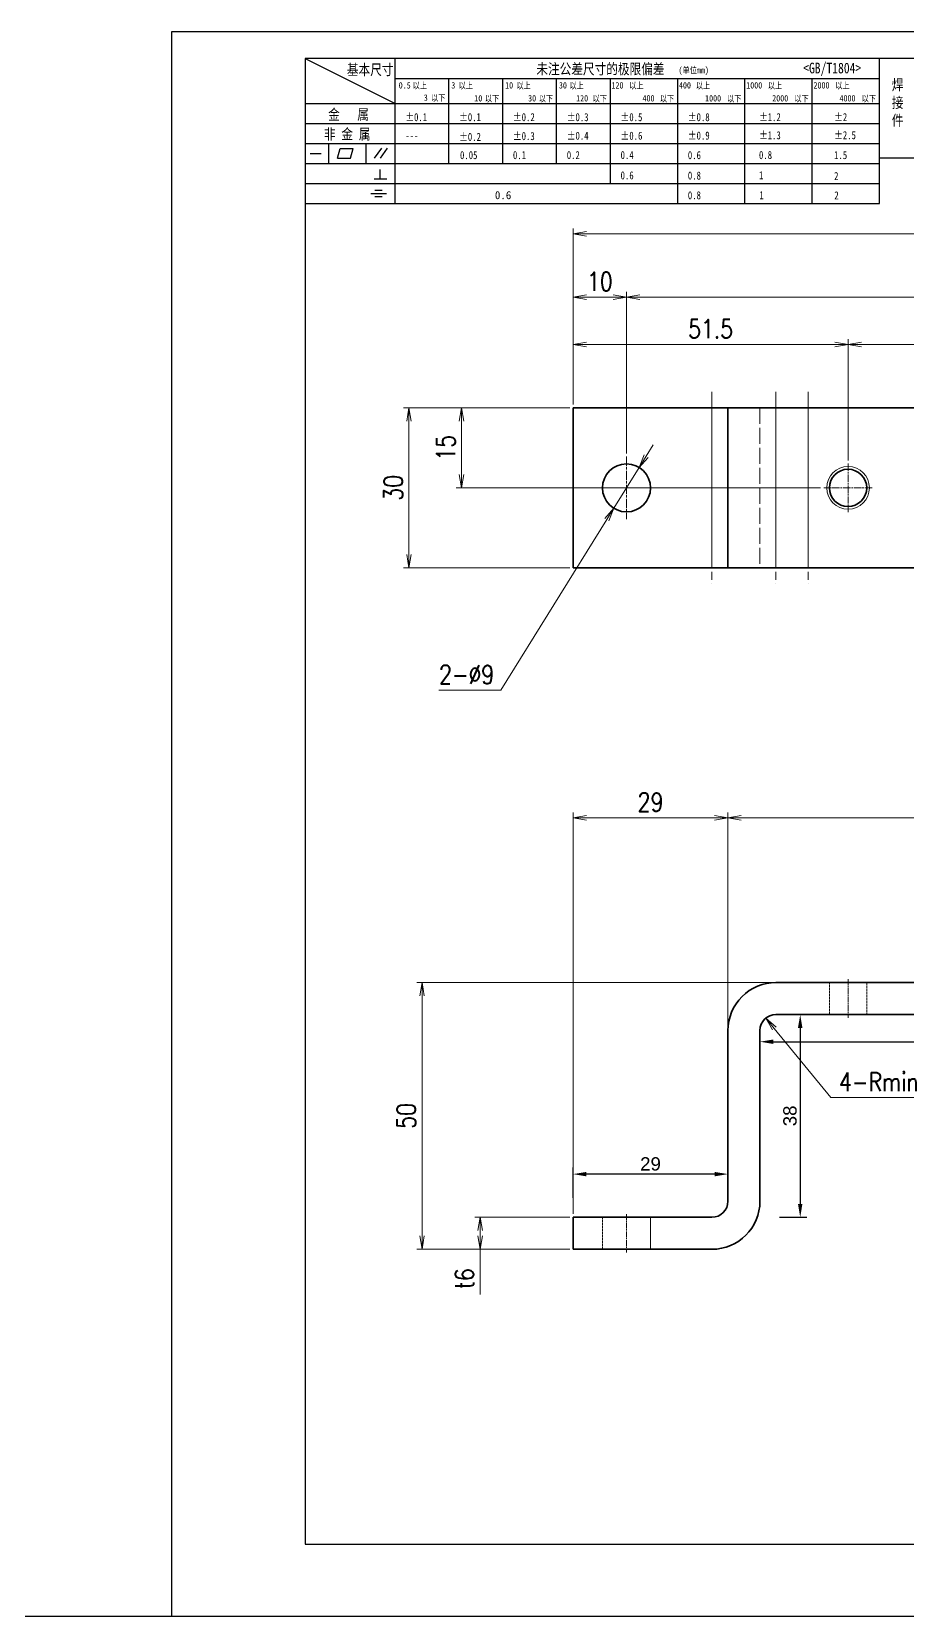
# Model space of a CAD drawing. Header units: millimetres. Extents: x 1201 to 11615, y -7347 to 2683.
# Drawn here: x 2304.4 to 2468.4, y 1515.7 to 1812.7 of the extents above; entities that cross this region are included whole.
import ezdxf

# ---------------------------------------------------------------- set-up
doc = ezdxf.new("R2010")
doc.units = ezdxf.units.MM
doc.linetypes.add('AM_ISO02W050x2', pattern=[3.75, 3, -0.75])
doc.linetypes.add('AM_ISO08W050x2', pattern=[9, 6, -0.75, 1.5, -0.75])
for name, color, linetype, lineweight in [('CENTER', 2, 'AM_ISO08W050x2', 15), ('DIM', 3, 'Continuous', 20), ('HIDDEN', 1, 'AM_ISO02W050x2', 18), ('图框', 7, 'Continuous', 15)]:
    doc.layers.add(name, color=color, linetype=linetype, lineweight=lineweight)
doc.layers.add('图\\M+19E79\\M+195B6\\M+18E9A', color=7, linetype='Continuous')
doc.styles.add('DIM', font='romans.shx', dxfattribs={"width": 0.8, "bigfont": 'bigfont.shx'})
doc.styles.get("Standard").update_dxf_attribs({"font": 'arial.ttf'})
doc.styles.add('国标', font='simfang.ttf', dxfattribs={"width": 0.8})
doc.dimstyles.new('ISO-25', dxfattribs={"dimtxt": 2.5, "dimasz": 2.5, "dimexe": 1.25, "dimexo": 0.625, "dimtad": 1, "dimtxsty": 'Standard', "dimcen": 2.5, "dimadec": 0, "dimazin": 0, "dimtfac": 1, "dimtmove": 0, "dimatfit": 3, "dimfxl": 0, "dimarcsym": 0})
doc.dimstyles.new('YH 1-1$0', dxfattribs={"dimtxt": 3.5, "dimasz": 2.5, "dimexe": 1, "dimexo": 0.625, "dimgap": 1.2, "dimtad": 1, "dimzin": 9, "dimdsep": 46, "dimtxsty": 'DIM', "dimblk": 'OPEN', "dimcen": 0, "dimclrd": 8, "dimclre": 8, "dimclrt": 2, "dimazin": 2, "dimtfac": 0.5, "dimtmove": 0, "dimatfit": 3, "dimldrblk": 'OPEN', "dimfxl": 0, "dimtolj": 1, "dimlwd": 13, "dimlwe": 13, "dimarcsym": 0})
doc.dimstyles.new('YH 1-1$3', dxfattribs={"dimtxt": 3.5, "dimasz": 2.5, "dimexe": 1, "dimexo": 0.625, "dimgap": 1.2, "dimtad": 1, "dimtoh": 1, "dimzin": 9, "dimdsep": 46, "dimtxsty": 'DIM', "dimblk": 'OPEN', "dimcen": 0, "dimclrd": 8, "dimclre": 8, "dimclrt": 2, "dimazin": 2, "dimtfac": 0.5, "dimtmove": 0, "dimatfit": 3, "dimldrblk": 'OPEN', "dimfxl": 0, "dimtolj": 1, "dimlwd": 13, "dimlwe": 13, "dimarcsym": 0})
doc.dimstyles.new('YH 1-1$4', dxfattribs={"dimtxt": 3.5, "dimasz": 2.5, "dimexe": 1, "dimexo": 0.625, "dimgap": 1.2, "dimtad": 1, "dimtoh": 1, "dimzin": 9, "dimdsep": 46, "dimtxsty": 'DIM', "dimblk": 'OPEN', "dimcen": 0, "dimclrd": 8, "dimclre": 8, "dimclrt": 2, "dimazin": 2, "dimtfac": 0.5, "dimtmove": 0, "dimatfit": 3, "dimldrblk": 'OPEN', "dimfxl": 0, "dimtolj": 1, "dimlwd": 13, "dimlwe": 13, "dimarcsym": 0})

# ---------------------------------------------------------------- blocks, each defined once
blk = doc.blocks.new('GZDEH零件A3图框V01版')
at = {"layer": 'Defpoints', "linetype": 'Continuous'}
for p, q in [((2857.49, -1549.46), (2857.49, -1846.46)), ((3277.49, -1549.46), (2857.49, -1549.46)), ((2857.49, -1846.46), (3277.49, -1846.46))]:
    blk.add_line(p, q, dxfattribs=at)
at = {"layer": '图\\M+19E79\\M+195B6\\M+18E9A', "linetype": 'Continuous', "lineweight": 30}
for p, q in [((2882.49, -1554.46), (2882.49, -1832.96)), ((3272.49, -1554.46), (2882.49, -1554.46)), ((2882.49, -1832.96), (3272.49, -1832.96))]:
    blk.add_line(p, q, dxfattribs=at)
at = {"layer": '图\\M+19E79\\M+195B6\\M+18E9A', "color": 9}
for p, q in [((2882.49, -1554.46), (2899.37, -1562.92)), ((2899.37, -1581.67), (2899.37, -1554.46)), ((2990.09, -1581.67), (2990.09, -1554.46)), ((2899.37, -1558.24), (2990.09, -1558.24)), ((2909.45, -1574.17), (2909.45, -1558.24)), ((2919.53, -1574.17), (2919.53, -1558.24)), ((2929.61, -1574.17), (2929.61, -1558.24)), ((2939.69, -1577.92), (2939.69, -1558.24)), ((2952.29, -1581.67), (2952.29, -1558.24)), ((2964.89, -1581.67), (2964.89, -1558.24)), ((2977.49, -1581.67), (2977.49, -1558.24)), ((2882.49, -1562.92), (2990.09, -1562.92)), ((2882.49, -1566.67), (2990.09, -1566.67)), ((2882.49, -1570.42), (2990.09, -1570.42)), ((2886.92, -1574.12), (2886.92, -1570.42)), ((2893.91, -1574.12), (2893.91, -1570.42)), ((2883.43, -1572.27), (2885.49, -1572.27)), ((2888.59, -1573.16), (2889.07, -1571.37)), ((2888.59, -1573.16), (2891, -1573.16)), ((2889.07, -1571.37), (2891.48, -1571.37)), ((2891, -1573.16), (2891.48, -1571.37)), ((2895.52, -1573.16), (2896.85, -1571.3)), ((2896.6, -1573.16), (2897.94, -1571.3)), ((2990.09, -1573.08), (3113.09, -1573.08)), ((2882.49, -1574.17), (2990.09, -1574.17)), ((2895.42, -1577.05), (2897.81, -1577.05)), ((2896.58, -1577.05), (2896.58, -1575.28)), ((2882.49, -1577.92), (2990.09, -1577.92)), ((2894.79, -1579.77), (2897.77, -1579.77)), ((2895.57, -1579.17), (2896.92, -1579.17)), ((2882.49, -1581.67), (2990.09, -1581.67)), ((2895.57, -1580.37), (2896.93, -1580.37))]:
    blk.add_line(p, q, dxfattribs=at)
at = {"layer": '图\\M+19E79\\M+195B6\\M+18E9A', "color": 9, "style": '国标', "width": 0.8}
for s, height, p in [('基本尺寸', 2, (2890.33, -1557.58)), ('未注公差尺寸的极限偏差', 2, (2925.81, -1557.44)), ('<GB/T1804>', 2, (2975.78, -1557.27)), ('30', 1.2, (2930.04, -1560.11)), ('金   属', 2, (2886.82, -1565.98)), ('±0.1', 1.5, (2901.27, -1566.23)), ('±0.1', 1.5, (2911.35, -1566.23)), ('±0.2', 1.5, (2921.43, -1566.23)), ('±0.3', 1.5, (2931.51, -1566.23)), ('±0.5', 1.5, (2941.59, -1566.23)), ('±0.8', 1.5, (2954.19, -1566.23)), ('±1.2', 1.5, (2967.51, -1566.23)), ('±2', 1.5, (2981.58, -1566.23)), ('非 金 属', 2, (2886.02, -1569.65)), ('±0.3', 1.5, (2921.43, -1569.77)), ('±0.4', 1.5, (2931.51, -1569.71)), ('±0.6', 1.5, (2941.59, -1569.71)), ('±0.9', 1.5, (2954.19, -1569.68)), ('±1.3', 1.5, (2967.51, -1569.62)), ('±2.5', 1.5, (2981.58, -1569.61)), ('---', 1.5, (2901.27, -1569.65)), ('±0.2', 1.5, (2911.35, -1569.92)), ('0.1', 1.5, (2921.43, -1573.34)), ('0.2', 1.5, (2931.51, -1573.33)), ('0.4', 1.5, (2941.59, -1573.33)), ('0.6', 1.5, (2954.19, -1573.35)), ('0.8', 1.5, (2967.51, -1573.33)), ('1.5', 1.5, (2981.58, -1573.34)), ('0.6', 1.5, (2941.59, -1577.14)), ('0.8', 1.5, (2954.19, -1577.17)), ('1', 1.5, (2967.51, -1577.12)), ('2', 1.5, (2981.58, -1577.26)), ('0.8', 1.5, (2954.19, -1580.87)), ('1', 1.5, (2967.59, -1580.86)), ('2', 1.5, (2981.62, -1580.89))]:
    blk.add_text(s, height=height, dxfattribs=at).set_placement(p)
at = {"layer": '图\\M+19E79\\M+195B6\\M+18E9A', "color": 9, "lineweight": 15, "style": '国标', "width": 0.8}
for s, p in [('(单位mm)', (2952.44, -1557.27)), ('0.5', (2900.03, -1560.11)), ('以上', (2902.64, -1560.16)), ('3', (2909.88, -1560.11)), ('以上', (2911.25, -1560.16)), ('10', (2919.96, -1560.11)), ('以上', (2922.09, -1560.16)), ('以上', (2932.02, -1560.16)), ('120', (2939.88, -1560.11)), ('以上', (2943.21, -1560.16)), ('400', (2952.52, -1560.11)), ('以上', (2955.68, -1560.16)), ('1000', (2965.12, -1560.11)), ('以上', (2969.16, -1560.16)), ('2000', (2977.72, -1560.11)), ('以上', (2981.8, -1560.16)), ('3', (2904.73, -1562.41)), ('以下', (2906.1, -1562.46)), ('10', (2914.19, -1562.54)), ('以下', (2916.18, -1562.59)), ('30', (2924.27, -1562.54)), ('以下', (2926.26, -1562.59)), ('120', (2933.26, -1562.54)), ('以下', (2936.34, -1562.59)), ('400', (2945.7, -1562.54)), ('以下', (2948.94, -1562.59)), ('1000', (2957.41, -1562.54)), ('以下', (2961.54, -1562.59)), ('2000', (2969.99, -1562.54)), ('以下', (2974.14, -1562.59)), ('4000', (2982.59, -1562.54)), ('以下', (2986.74, -1562.59))]:
    blk.add_text(s, height=1.2, dxfattribs=at).set_placement(p)
at = {"layer": '图\\M+19E79\\M+195B6\\M+18E9A', "color": 9, "lineweight": 13, "style": '国标'}
blk.add_text('0.6', height=1.5, dxfattribs=at).set_placement((2918.05, -1580.85))
at = {"layer": '图\\M+19E79\\M+195B6\\M+18E9A', "color": 9, "insert": (2992.39, -1558.41), "char_height": 2, "width": 3.1877, "attachment_point": 1, "style": '国标'}
blk.add_mtext('焊\\P接\\P件', dxfattribs=at)
at = {"layer": '图\\M+19E79\\M+195B6\\M+18E9A', "color": 9, "insert": (2911.51, -1573.37), "char_height": 1.5, "attachment_point": 7, "style": '国标'}
blk.add_mtext_dynamic_manual_height_columns('0.05', width=5.1982, gutter_width=12.5, heights=[0], dxfattribs=at)
blk = doc.blocks.new('_Open')
at = {"color": 0, "linetype": 'ByBlock', "lineweight": -2}
for p, q in [((-1, 0.17), (0, 0)), ((-1, -0.17), (0, 0)), ((0, 0), (-1, 0))]:
    blk.add_line(p, q, dxfattribs=at)
blk = doc.blocks.new('*D33')
at = {"layer": 'Defpoints', "color": 0, "ltscale": 2, "transparency": 16777216}
for p in [(2443.79, 1634.44), (2377.5, 1584.44), (2405.79, 1584.44)]:
    blk.add_point(p, dxfattribs=at)
at = {"layer": 'DIM', "color": 8, "lineweight": 13, "ltscale": 2, "transparency": 16777216}
for p, q in [((2443.17, 1634.44), (2376.5, 1634.44)), ((2377.5, 1631.94), (2377.5, 1586.94)), ((2405.17, 1584.44), (2376.5, 1584.44))]:
    blk.add_line(p, q, dxfattribs=at)
at = {"layer": 'DIM', "color": 8, "lineweight": 13, "ltscale": 2, "transparency": 16777216, "xscale": 2.5, "yscale": 2.5, "zscale": 2.5}
for p, rotation in [((2377.5, 1634.44), 90), ((2377.5, 1584.44), 270)]:
    blk.add_blockref('_Open', p, dxfattribs=dict(at, rotation=rotation))
at = {"layer": 'DIM', "color": 2, "ltscale": 2, "transparency": 16777216, "insert": (2374.55, 1609.44), "char_height": 3.5, "attachment_point": 5, "rotation": 90, "style": 'DIM'}
blk.add_mtext('\\A1;50', dxfattribs=at)
blk = doc.blocks.new('*D34')
at = {"layer": 'Defpoints', "color": 0, "ltscale": 2, "transparency": 16777216}
for p in [(2574.79, 1665.32), (2434.79, 1625.44), (2574.79, 1625.44)]:
    blk.add_point(p, dxfattribs=at)
at = {"layer": 'DIM', "color": 8, "lineweight": 13, "ltscale": 2, "transparency": 16777216}
for p, q in [((2434.79, 1626.06), (2434.79, 1666.32)), ((2574.79, 1626.06), (2574.79, 1666.32)), ((2437.29, 1665.32), (2572.29, 1665.32))]:
    blk.add_line(p, q, dxfattribs=at)
at = {"layer": 'DIM', "color": 8, "lineweight": 13, "ltscale": 2, "transparency": 16777216, "xscale": 2.5, "yscale": 2.5, "zscale": 2.5, "rotation": 180}
blk.add_blockref('_Open', (2434.79, 1665.32), dxfattribs=at)
at = {"layer": 'DIM', "color": 8, "lineweight": 13, "ltscale": 2, "transparency": 16777216, "xscale": 2.5, "yscale": 2.5, "zscale": 2.5}
blk.add_blockref('_Open', (2574.79, 1665.32), dxfattribs=at)
at = {"layer": 'DIM', "color": 2, "ltscale": 2, "transparency": 16777216, "insert": (2504.79, 1668.27), "char_height": 3.5, "attachment_point": 5, "style": 'DIM'}
blk.add_mtext('\\A1;140', dxfattribs=at)
blk = doc.blocks.new('*D35')
at = {"layer": 'Defpoints', "color": 0, "ltscale": 2, "transparency": 16777216}
for p in [(2603.79, 1774.78), (2405.79, 1742.15), (2603.79, 1742.15)]:
    blk.add_point(p, dxfattribs=at)
at = {"layer": 'DIM', "color": 8, "lineweight": 13, "ltscale": 2, "transparency": 16777216}
for p, q in [((2405.79, 1742.77), (2405.79, 1775.78)), ((2408.29, 1774.78), (2601.29, 1774.78)), ((2603.79, 1742.77), (2603.79, 1775.78))]:
    blk.add_line(p, q, dxfattribs=at)
at = {"layer": 'DIM', "color": 8, "lineweight": 13, "ltscale": 2, "transparency": 16777216, "xscale": 2.5, "yscale": 2.5, "zscale": 2.5, "rotation": 180}
blk.add_blockref('_Open', (2405.79, 1774.78), dxfattribs=at)
at = {"layer": 'DIM', "color": 8, "lineweight": 13, "ltscale": 2, "transparency": 16777216, "xscale": 2.5, "yscale": 2.5, "zscale": 2.5}
blk.add_blockref('_Open', (2603.79, 1774.78), dxfattribs=at)
at = {"layer": 'DIM', "color": 2, "ltscale": 2, "transparency": 16777216, "insert": (2504.79, 1777.73), "char_height": 3.5, "attachment_point": 5, "style": 'DIM'}
blk.add_mtext('\\A1;198', dxfattribs=at)
blk = doc.blocks.new('*D36')
at = {"layer": 'Defpoints', "color": 0, "ltscale": 2, "transparency": 16777216}
for p in [(2434.79, 1665.32), (2434.79, 1625.44), (2405.79, 1590.44)]:
    blk.add_point(p, dxfattribs=at)
at = {"layer": 'DIM', "color": 8, "lineweight": 13, "ltscale": 2, "transparency": 16777216}
for p, q in [((2405.79, 1591.06), (2405.79, 1666.32)), ((2434.79, 1626.06), (2434.79, 1666.32)), ((2408.29, 1665.32), (2432.29, 1665.32))]:
    blk.add_line(p, q, dxfattribs=at)
at = {"layer": 'DIM', "color": 8, "lineweight": 13, "ltscale": 2, "transparency": 16777216, "xscale": 2.5, "yscale": 2.5, "zscale": 2.5, "rotation": 180}
blk.add_blockref('_Open', (2405.79, 1665.32), dxfattribs=at)
at = {"layer": 'DIM', "color": 8, "lineweight": 13, "ltscale": 2, "transparency": 16777216, "xscale": 2.5, "yscale": 2.5, "zscale": 2.5}
blk.add_blockref('_Open', (2434.79, 1665.32), dxfattribs=at)
at = {"layer": 'DIM', "color": 2, "ltscale": 2, "transparency": 16777216, "insert": (2420.29, 1668.27), "char_height": 3.5, "attachment_point": 5, "style": 'DIM'}
blk.add_mtext('\\A1;29', dxfattribs=at)
blk = doc.blocks.new('*D37')
at = {"layer": 'Defpoints', "color": 0, "ltscale": 2, "transparency": 16777216}
for p in [(2415.79, 1762.88), (2405.79, 1742.15), (2415.79, 1733)]:
    blk.add_point(p, dxfattribs=at)
at = {"layer": 'DIM', "color": 8, "lineweight": 13, "ltscale": 2, "transparency": 16777216}
for p, q in [((2405.79, 1742.77), (2405.79, 1763.88)), ((2408.29, 1762.88), (2413.29, 1762.88)), ((2415.79, 1733.62), (2415.79, 1763.88))]:
    blk.add_line(p, q, dxfattribs=at)
at = {"layer": 'DIM', "color": 8, "lineweight": 13, "ltscale": 2, "transparency": 16777216, "xscale": 2.5, "yscale": 2.5, "zscale": 2.5, "rotation": 180}
blk.add_blockref('_Open', (2405.79, 1762.88), dxfattribs=at)
at = {"layer": 'DIM', "color": 8, "lineweight": 13, "ltscale": 2, "transparency": 16777216, "xscale": 2.5, "yscale": 2.5, "zscale": 2.5}
blk.add_blockref('_Open', (2415.79, 1762.88), dxfattribs=at)
at = {"layer": 'DIM', "color": 2, "ltscale": 2, "transparency": 16777216, "insert": (2410.79, 1765.83), "char_height": 3.5, "attachment_point": 5, "style": 'DIM'}
blk.add_mtext('\\A1;10', dxfattribs=at)
blk = doc.blocks.new('*D38')
at = {"layer": 'Defpoints', "color": 0, "ltscale": 2, "transparency": 16777216}
for p in [(2593.79, 1762.88), (2415.79, 1733.62), (2593.79, 1733)]:
    blk.add_point(p, dxfattribs=at)
at = {"layer": 'DIM', "color": 8, "lineweight": 13, "ltscale": 2, "transparency": 16777216}
for p, q in [((2415.79, 1734.25), (2415.79, 1763.88)), ((2418.29, 1762.88), (2591.29, 1762.88)), ((2593.79, 1733.62), (2593.79, 1763.88))]:
    blk.add_line(p, q, dxfattribs=at)
at = {"layer": 'DIM', "color": 8, "lineweight": 13, "ltscale": 2, "transparency": 16777216, "xscale": 2.5, "yscale": 2.5, "zscale": 2.5, "rotation": 180}
blk.add_blockref('_Open', (2415.79, 1762.88), dxfattribs=at)
at = {"layer": 'DIM', "color": 8, "lineweight": 13, "ltscale": 2, "transparency": 16777216, "xscale": 2.5, "yscale": 2.5, "zscale": 2.5}
blk.add_blockref('_Open', (2593.79, 1762.88), dxfattribs=at)
at = {"layer": 'DIM', "color": 2, "ltscale": 2, "transparency": 16777216, "insert": (2504.79, 1765.83), "char_height": 3.5, "attachment_point": 5, "style": 'DIM'}
blk.add_mtext('\\A2;178{\\H1.75;\\M+1817D0.2}', dxfattribs=at)
blk = doc.blocks.new('*D39')
at = {"layer": 'Defpoints', "color": 0, "ltscale": 2, "transparency": 16777216}
for p in [(2457.29, 1754.01), (2405.79, 1742.15), (2457.29, 1731.69)]:
    blk.add_point(p, dxfattribs=at)
at = {"layer": 'DIM', "color": 8, "lineweight": 13, "ltscale": 2, "transparency": 16777216}
for p, q in [((2405.79, 1742.77), (2405.79, 1755.01)), ((2408.29, 1754.01), (2454.79, 1754.01)), ((2457.29, 1732.31), (2457.29, 1755.01))]:
    blk.add_line(p, q, dxfattribs=at)
at = {"layer": 'DIM', "color": 8, "lineweight": 13, "ltscale": 2, "transparency": 16777216, "xscale": 2.5, "yscale": 2.5, "zscale": 2.5, "rotation": 180}
blk.add_blockref('_Open', (2405.79, 1754.01), dxfattribs=at)
at = {"layer": 'DIM', "color": 8, "lineweight": 13, "ltscale": 2, "transparency": 16777216, "xscale": 2.5, "yscale": 2.5, "zscale": 2.5}
blk.add_blockref('_Open', (2457.29, 1754.01), dxfattribs=at)
at = {"layer": 'DIM', "color": 2, "ltscale": 2, "transparency": 16777216, "insert": (2431.54, 1756.96), "char_height": 3.5, "attachment_point": 5, "style": 'DIM'}
blk.add_mtext('\\A1;51.5', dxfattribs=at)
blk = doc.blocks.new('*D40')
at = {"layer": 'Defpoints', "color": 0, "ltscale": 2, "transparency": 16777216}
for p in [(2552.29, 1754.01), (2457.29, 1732.31), (2552.29, 1732.31)]:
    blk.add_point(p, dxfattribs=at)
at = {"layer": 'DIM', "color": 8, "lineweight": 13, "ltscale": 2, "transparency": 16777216}
for p, q in [((2457.29, 1732.94), (2457.29, 1755.01)), ((2459.79, 1754.01), (2549.79, 1754.01)), ((2552.29, 1732.94), (2552.29, 1755.01))]:
    blk.add_line(p, q, dxfattribs=at)
at = {"layer": 'DIM', "color": 8, "lineweight": 13, "ltscale": 2, "transparency": 16777216, "xscale": 2.5, "yscale": 2.5, "zscale": 2.5, "rotation": 180}
blk.add_blockref('_Open', (2457.29, 1754.01), dxfattribs=at)
at = {"layer": 'DIM', "color": 8, "lineweight": 13, "ltscale": 2, "transparency": 16777216, "xscale": 2.5, "yscale": 2.5, "zscale": 2.5}
blk.add_blockref('_Open', (2552.29, 1754.01), dxfattribs=at)
at = {"layer": 'DIM', "color": 2, "ltscale": 2, "transparency": 16777216, "insert": (2504.79, 1756.96), "char_height": 3.5, "attachment_point": 5, "style": 'DIM'}
blk.add_mtext('\\A2;95{\\H1.75;\\M+1817D0.2}', dxfattribs=at)
blk = doc.blocks.new('*D41')
at = {"layer": 'Defpoints', "color": 0, "ltscale": 2, "transparency": 16777216}
for p in [(2405.79, 1742.15), (2375.05, 1712.15), (2405.79, 1712.15)]:
    blk.add_point(p, dxfattribs=at)
at = {"layer": 'DIM', "color": 8, "lineweight": 13, "ltscale": 2, "transparency": 16777216}
for p, q in [((2405.17, 1742.15), (2374.05, 1742.15)), ((2375.05, 1739.65), (2375.05, 1714.65)), ((2405.17, 1712.15), (2374.05, 1712.15))]:
    blk.add_line(p, q, dxfattribs=at)
at = {"layer": 'DIM', "color": 8, "lineweight": 13, "ltscale": 2, "transparency": 16777216, "xscale": 2.5, "yscale": 2.5, "zscale": 2.5}
for p, rotation in [((2375.05, 1742.15), 90), ((2375.05, 1712.15), 270)]:
    blk.add_blockref('_Open', p, dxfattribs=dict(at, rotation=rotation))
at = {"layer": 'DIM', "color": 2, "ltscale": 2, "transparency": 16777216, "insert": (2372.1, 1727.15), "char_height": 3.5, "attachment_point": 5, "rotation": 90, "style": 'DIM'}
blk.add_mtext('\\A1;30', dxfattribs=at)
blk = doc.blocks.new('*D42')
at = {"layer": 'Defpoints', "color": 0, "ltscale": 2, "transparency": 16777216}
for p in [(2384.9, 1742.15), (2405.79, 1742.15), (2452.75, 1727.15)]:
    blk.add_point(p, dxfattribs=at)
at = {"layer": 'DIM', "color": 8, "lineweight": 13, "ltscale": 2, "transparency": 16777216}
for p, q in [((2405.17, 1742.15), (2383.9, 1742.15)), ((2384.9, 1729.65), (2384.9, 1739.65)), ((2452.12, 1727.15), (2383.9, 1727.15))]:
    blk.add_line(p, q, dxfattribs=at)
at = {"layer": 'DIM', "color": 8, "lineweight": 13, "ltscale": 2, "transparency": 16777216, "xscale": 2.5, "yscale": 2.5, "zscale": 2.5}
for p, rotation in [((2384.9, 1742.15), 90), ((2384.9, 1727.15), 270)]:
    blk.add_blockref('_Open', p, dxfattribs=dict(at, rotation=rotation))
at = {"layer": 'DIM', "color": 2, "ltscale": 2, "transparency": 16777216, "insert": (2381.95, 1734.65), "char_height": 3.5, "attachment_point": 5, "rotation": 90, "style": 'DIM'}
blk.add_mtext('\\A1;15', dxfattribs=at)
blk = doc.blocks.new('*D44')
at = {"layer": 'Defpoints', "color": 0, "ltscale": 2, "transparency": 16777216}
for p in [(2418.16, 1730.97), (2413.42, 1723.33)]:
    blk.add_point(p, dxfattribs=at)
at = {"layer": 'DIM', "color": 8, "lineweight": 13, "ltscale": 2, "transparency": 16777216}
for p, q in [((2419.48, 1733.1), (2420.8, 1735.22)), ((2418.16, 1730.97), (2413.42, 1723.33)), ((2392.25, 1689.21), (2412.1, 1721.2)), ((2380.65, 1689.21), (2392.25, 1689.21))]:
    blk.add_line(p, q, dxfattribs=at)
at = {"layer": 'DIM', "color": 8, "lineweight": 13, "ltscale": 2, "transparency": 16777216, "xscale": 2.5, "yscale": 2.5, "zscale": 2.5}
for p, rotation in [((2418.16, 1730.97), 238.1836557499379), ((2413.42, 1723.33), 58.18365574993791)]:
    blk.add_blockref('_Open', p, dxfattribs=dict(at, rotation=rotation))
at = {"layer": 'DIM', "color": 2, "ltscale": 2, "transparency": 16777216, "insert": (2385.85, 1692.16), "char_height": 3.5, "attachment_point": 5, "style": 'DIM'}
blk.add_mtext('\\A1;2-%%c9', dxfattribs=at)
blk = doc.blocks.new('*D45')
at = {"layer": 'Defpoints', "color": 0, "ltscale": 2, "transparency": 16777216}
for p in [(2441.89, 1627.76), (2443.79, 1625.44)]:
    blk.add_point(p, dxfattribs=at)
at = {"layer": 'DIM', "color": 8, "lineweight": 13, "ltscale": 2, "transparency": 16777216}
for p, q in [((2454.04, 1612.87), (2443.47, 1625.83)), ((2470.84, 1612.87), (2454.04, 1612.87))]:
    blk.add_line(p, q, dxfattribs=at)
at = {"layer": 'DIM', "color": 8, "lineweight": 13, "ltscale": 2, "transparency": 16777216, "xscale": 2.5, "yscale": 2.5, "zscale": 2.5, "rotation": 129.1865811733726}
blk.add_blockref('_Open', (2441.89, 1627.76), dxfattribs=at)
at = {"layer": 'DIM', "color": 2, "ltscale": 2, "transparency": 16777216, "insert": (2463.04, 1615.82), "char_height": 3.5, "attachment_point": 5, "style": 'DIM'}
blk.add_mtext('\\A1;{\\Fromans,bigfont|c134;4-Rmin}', dxfattribs=at)
blk = doc.blocks.new('*D46')
at = {"layer": 'Defpoints', "color": 0, "ltscale": 2, "transparency": 16777216}
for p in [(2405.79, 1590.44), (2388.4, 1584.44), (2405.79, 1584.44)]:
    blk.add_point(p, dxfattribs=at)
at = {"layer": 'DIM', "color": 8, "lineweight": 13, "ltscale": 2, "transparency": 16777216}
for p, q in [((2405.17, 1590.44), (2387.4, 1590.44)), ((2388.4, 1587.94), (2388.4, 1586.94)), ((2405.17, 1584.44), (2387.4, 1584.44)), ((2388.4, 1584.44), (2388.4, 1575.94))]:
    blk.add_line(p, q, dxfattribs=at)
at = {"layer": 'DIM', "color": 8, "lineweight": 13, "ltscale": 2, "transparency": 16777216, "xscale": 2.5, "yscale": 2.5, "zscale": 2.5}
for p, rotation in [((2388.4, 1590.44), 90), ((2388.4, 1584.44), 270)]:
    blk.add_blockref('_Open', p, dxfattribs=dict(at, rotation=rotation))
at = {"layer": 'DIM', "color": 2, "ltscale": 2, "transparency": 16777216, "insert": (2385.45, 1578.94), "char_height": 3.5, "attachment_point": 5, "rotation": 90, "style": 'DIM'}
blk.add_mtext('\\A1;t6', dxfattribs=at)
blk = doc.blocks.new('*D47')
at = {"layer": 'Defpoints', "color": 0, "transparency": 16777216}
for p in [(2405.79, 1598.53), (2405.79, 1593.44), (2434.79, 1593.44)]:
    blk.add_point(p, dxfattribs=at)
at = {"layer": 'DIM', "color": 0, "lineweight": -2, "transparency": 16777216}
for p, q in [((2405.79, 1594.06), (2405.79, 1599.78)), ((2432.29, 1598.53), (2408.29, 1598.53)), ((2434.79, 1594.06), (2434.79, 1599.78))]:
    blk.add_line(p, q, dxfattribs=at)
at = {"layer": 'DIM', "color": 0, "transparency": 16777216}
for points in [[(2408.29, 1598.94), (2408.29, 1598.11), (2405.79, 1598.53)], [(2432.29, 1598.94), (2432.29, 1598.11), (2434.79, 1598.53)]]:
    blk.add_solid(points, dxfattribs=at)
at = {"layer": 'DIM', "color": 0, "transparency": 16777216, "insert": (2420.29, 1600.43), "char_height": 2.5, "attachment_point": 5}
blk.add_mtext('29', dxfattribs=at)
blk = doc.blocks.new('*D48')
at = {"layer": 'Defpoints', "color": 0, "transparency": 16777216}
for p in [(2443.79, 1628.44), (2443.79, 1590.44), (2448.33, 1590.44)]:
    blk.add_point(p, dxfattribs=at)
at = {"layer": 'DIM', "color": 0, "lineweight": -2, "transparency": 16777216}
for p, q in [((2444.42, 1628.44), (2449.58, 1628.44)), ((2448.33, 1625.94), (2448.33, 1592.94)), ((2444.42, 1590.44), (2449.58, 1590.44))]:
    blk.add_line(p, q, dxfattribs=at)
at = {"layer": 'DIM', "color": 0, "transparency": 16777216}
for points in [[(2447.91, 1625.94), (2448.74, 1625.94), (2448.33, 1628.44)], [(2447.91, 1592.94), (2448.74, 1592.94), (2448.33, 1590.44)]]:
    blk.add_solid(points, dxfattribs=at)
at = {"layer": 'DIM', "color": 0, "transparency": 16777216, "insert": (2446.42, 1609.44), "char_height": 2.5, "attachment_point": 5, "rotation": 90}
blk.add_mtext('38', dxfattribs=at)
blk = doc.blocks.new('*D49')
at = {"layer": 'Defpoints', "color": 0, "transparency": 16777216}
for p in [(2440.79, 1625.44), (2568.79, 1625.44), (2568.79, 1623.34)]:
    blk.add_point(p, dxfattribs=at)
at = {"layer": 'DIM', "color": 0, "lineweight": -2, "transparency": 16777216}
for p, q in [((2440.79, 1624.81), (2440.79, 1622.09)), ((2568.79, 1624.81), (2568.79, 1622.09)), ((2443.29, 1623.34), (2566.29, 1623.34))]:
    blk.add_line(p, q, dxfattribs=at)
at = {"layer": 'DIM', "color": 0, "transparency": 16777216}
for points in [[(2443.29, 1623.76), (2443.29, 1622.93), (2440.79, 1623.34)], [(2566.29, 1623.76), (2566.29, 1622.93), (2568.79, 1623.34)]]:
    blk.add_solid(points, dxfattribs=at)
at = {"layer": 'DIM', "color": 0, "transparency": 16777216, "insert": (2504.79, 1625.25), "char_height": 2.5, "attachment_point": 5}
blk.add_mtext('128', dxfattribs=at)

msp = doc.modelspace()

# ---------------------------------------------------------------- linework, layer by layer
at = {"color": 7, "lineweight": 35}
for p, q in [((2405.79, 1742.15), (2431.79, 1742.15)), ((2405.79, 1712.15), (2405.79, 1742.15)), ((2434.79, 1712.15), (2434.79, 1742.15)), ((2565.79, 1742.15), (2443.79, 1742.15)), ((2405.79, 1712.15), (2431.79, 1712.15)), ((2565.79, 1712.15), (2443.79, 1712.15)), ((2565.79, 1634.439), (2443.79, 1634.439)), ((2565.79, 1628.439), (2443.79, 1628.439)), ((2434.79, 1625.439), (2434.79, 1593.439)), ((2440.79, 1625.439), (2440.79, 1593.439)), ((2405.79, 1590.439), (2431.79, 1590.439)), ((2431.79, 1584.439), (2405.79, 1584.439))]:
    msp.add_line(p, q, dxfattribs=at)
at = {"color": 7, "lineweight": 35, "ltscale": 0.075}
for p, q in [((2431.79, 1742.15), (2434.79, 1742.15)), ((2434.79, 1712.15), (2431.79, 1712.15))]:
    msp.add_line(p, q, dxfattribs=at)
at = {"color": 7, "lineweight": 13}
for p, q in [((2431.79, 1712.15), (2431.79, 1742.15)), ((2443.79, 1742.15), (2443.79, 1712.15))]:
    msp.add_line(p, q, dxfattribs=at)
at = {"color": 7, "lineweight": 35, "ltscale": 0.225}
for p, q in [((2443.79, 1742.15), (2434.79, 1742.15)), ((2434.79, 1712.15), (2443.79, 1712.15))]:
    msp.add_line(p, q, dxfattribs=at)
at = {"color": 7, "lineweight": 35, "ltscale": 0.15}
msp.add_line((2405.79, 1584.439), (2405.79, 1590.439), dxfattribs=at)
msp.add_line((1201.092, 1515.65), (11530.711, 1515.65))
at = {"color": 7, "lineweight": 35}
for centre, radius in [((2415.79, 1727.15), 4.5), ((2457.29, 1727.15), 3.493)]:
    msp.add_circle(centre, radius, dxfattribs=at)
for centre, radius, start, end in [((2443.79, 1625.439), 9, 90, 180.00001), ((2443.79, 1625.439), 3, 90, 180), ((2431.79, 1593.439), 3, 270, 0), ((2431.79, 1593.439), 9, 270, 360)]:
    msp.add_arc(centre, radius, start, end, dxfattribs=at)
at = {"layer": 'CENTER', "lineweight": 13}
for p, q in [((2431.79, 1745.15), (2431.79, 1709.149)), ((2443.79, 1745.15), (2443.79, 1709.149)), ((2449.79, 1745.15), (2449.79, 1709.149))]:
    msp.add_line(p, q, dxfattribs=at)
at = {"layer": 'CENTER', "lineweight": 13, "ltscale": 0.2925}
for p, q in [((2415.79, 1733), (2415.79, 1721.3)), ((2421.64, 1727.15), (2409.94, 1727.15))]:
    msp.add_line(p, q, dxfattribs=at)
at = {"layer": 'CENTER', "lineweight": 13, "ltscale": 0.227016}
for p, q in [((2457.29, 1731.69), (2457.29, 1722.609)), ((2461.831, 1727.15), (2452.75, 1727.15))]:
    msp.add_line(p, q, dxfattribs=at)
at = {"layer": 'CENTER', "lineweight": 13, "ltscale": 0.180015}
msp.add_line((2457.29, 1635.039), (2457.29, 1627.838), dxfattribs=at)
at = {"layer": 'CENTER', "lineweight": 13, "ltscale": 0.180016}
msp.add_line((2415.79, 1591.039), (2415.79, 1583.838), dxfattribs=at)
at = {"layer": 'DIM', "ltscale": 2}
msp.add_circle((2457.29, 1727.15), 4, dxfattribs=at)
at = {"layer": 'HIDDEN', "lineweight": 13}
for p, q in [((2431.79, 1742.15), (2431.79, 1712.15)), ((2440.79, 1742.15), (2440.79, 1712.15)), ((2449.79, 1712.15), (2449.79, 1742.15))]:
    msp.add_line(p, q, dxfattribs=at)
at = {"layer": 'HIDDEN', "lineweight": 13, "ltscale": 0.15}
for p, q in [((2453.798, 1628.439), (2453.798, 1634.439)), ((2460.783, 1634.439), (2460.783, 1628.439)), ((2411.29, 1584.439), (2411.29, 1590.439)), ((2420.29, 1590.439), (2420.29, 1584.439))]:
    msp.add_line(p, q, dxfattribs=at)

# ---------------------------------------------------------------- block references
at = {"layer": '图框'}
msp.add_blockref('GZDEH零件A3图框V01版', (-526.905, 3362.112), dxfattribs=at)

# ---------------------------------------------------------------- dimensions: what is measured, and where the dimension line sits
at = {"layer": 'DIM', "ltscale": 2}
for base, p1, p2, picture, middle in [((2603.79, 1774.782), (2405.79, 1742.15), (2603.79, 1742.15), '*D35', (2504.79, 1777.732)), ((2415.79, 1762.878), (2405.79, 1742.15), (2415.79, 1733), '*D37', (2410.79, 1765.828)), ((2457.29, 1754.01), (2405.79, 1742.15), (2457.29, 1731.69), '*D39', (2431.54, 1756.96)), ((2434.79, 1665.32), (2405.79, 1590.439), (2434.79, 1625.439), '*D36', (2420.29, 1668.27)), ((2574.79, 1665.32), (2434.79, 1625.439), (2574.79, 1625.439), '*D34', (2504.79, 1668.27))]:
    dim = msp.add_linear_dim(base=base, p1=p1, p2=p2, dimstyle='YH 1-1$0', dxfattribs=at)
    dim.commit()
    dim.dimension.update_dxf_attribs({"geometry": picture, "text_midpoint": middle})
for base, p1, p2, picture, middle in [((2593.79, 1762.878), (2415.79, 1733.625), (2593.79, 1733), '*D38', (2504.79, 1765.828)), ((2552.29, 1754.01), (2457.29, 1732.315), (2552.29, 1732.315), '*D40', (2504.79, 1756.96))]:
    dim = msp.add_linear_dim(base=base, p1=p1, p2=p2, dimstyle='YH 1-1$0', override={"dimdec": 1, "dimtol": 1, "dimtp": 0.2, "dimtm": 0.2, "dimtolj": 2}, dxfattribs=at)
    dim.commit()
    dim.dimension.update_dxf_attribs({"geometry": picture, "text_midpoint": middle})
for base, p1, p2, picture, middle in [((2375.049, 1712.15), (2405.79, 1742.15), (2405.79, 1712.15), '*D41', (2372.099, 1727.15)), ((2384.896, 1742.15), (2452.75, 1727.15), (2405.79, 1742.15), '*D42', (2381.946, 1734.65)), ((2377.502, 1584.439), (2443.79, 1634.439), (2405.79, 1584.439), '*D33', (2374.552, 1609.439))]:
    dim = msp.add_linear_dim(base=base, p1=p1, p2=p2, angle=90, dimstyle='YH 1-1$0', dxfattribs=at)
    dim.commit()
    dim.dimension.update_dxf_attribs({"geometry": picture, "text_midpoint": middle})
dim = msp.add_diameter_dim_2p(p1=(2418.163, 1730.973), p2=(2413.418, 1723.326), dimstyle='YH 1-1$3', override={"dimpost": '2-%%c<>'}, dxfattribs=at)
dim.commit()
dim.dimension.update_dxf_attribs({"geometry": '*D44', "text_midpoint": (2385.853, 1689.212), "dimtype": 163})
dim = msp.add_radius_dim(center=(2443.79, 1625.439), mpoint=(2441.895, 1627.764), text='{\\Fromans,bigfont|c134;4-Rmin}', dimstyle='YH 1-1$4', override={"dimtmove": 1}, dxfattribs=at)
dim.commit()
dim.dimension.update_dxf_attribs({"geometry": '*D45', "text_midpoint": (2454.039, 1612.867), "dimtype": 164})
at = {"layer": 'DIM'}
dim = msp.add_linear_dim(base=(2448.326, 1590.439), p1=(2443.79, 1628.439), p2=(2443.79, 1590.439), angle=90, dimstyle='ISO-25', dxfattribs=at)
dim.commit()
dim.dimension.update_dxf_attribs({"geometry": '*D48', "text_midpoint": (2446.424, 1609.439)})
for base, p1, p2, picture, middle in [((2568.79, 1623.344), (2440.79, 1625.439), (2568.79, 1625.439), '*D49', (2504.79, 1625.246)), ((2405.79, 1598.527), (2434.79, 1593.439), (2405.79, 1593.439), '*D47', (2420.29, 1600.429))]:
    dim = msp.add_linear_dim(base=base, p1=p1, p2=p2, dimstyle='ISO-25', dxfattribs=at)
    dim.commit()
    dim.dimension.update_dxf_attribs({"geometry": picture, "text_midpoint": middle})
at = {"layer": 'DIM', "ltscale": 2}
dim = msp.add_linear_dim(base=(2388.401, 1584.439), p1=(2405.79, 1590.439), p2=(2405.79, 1584.439), angle=90, dimstyle='YH 1-1$0', override={"dimpost": 't<>'}, dxfattribs=at)
dim.commit()
dim.dimension.update_dxf_attribs({"geometry": '*D46', "text_midpoint": (2385.451, 1578.939)})

doc.saveas('drawing.dxf')
